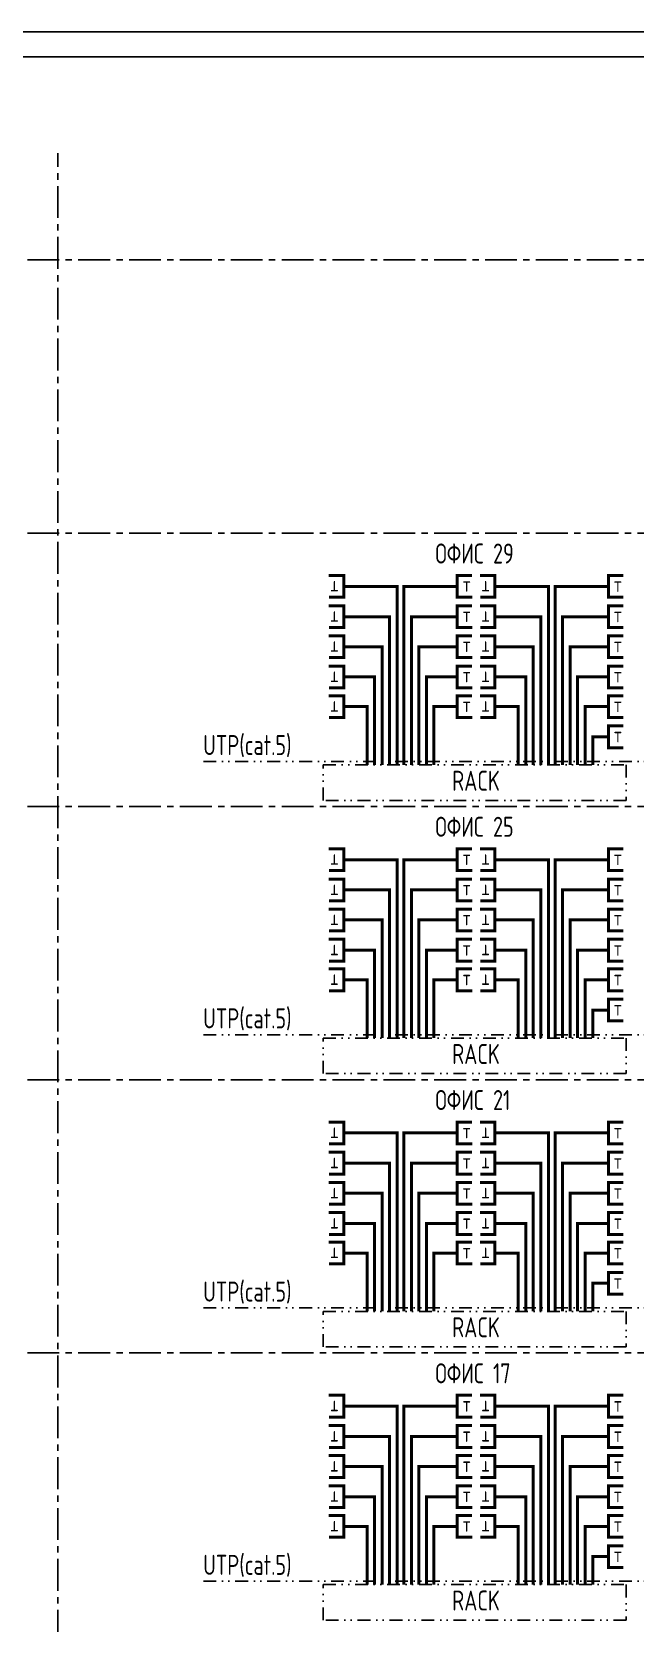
# Model space of a CAD drawing. Extents: x 25325 to 182345, y 3956 to 147305.
# Drawn here: x 44323 to 44926, y 12928 to 14518 of the extents above; entities that cross this region are included whole.
import ezdxf

# ---------------------------------------------------------------- set-up
doc = ezdxf.new("R2010")
doc.units = 0
doc.header["$MEASUREMENT"] = 0
doc.linetypes.add('CENTER', pattern=[50.8, 31.75, -6.35, 6.35, -6.35])
doc.linetypes.add('DIVIDE', pattern=[31.75, 12.7, -6.35, 0, -6.35, 0, -6.35])
doc.layers.get('0').update_dxf_attribs({"linetype": 'CONTINUOUS'})
for name, color, linetype in [('CAT6A UNDERGROUND PORTS ROUTING', 1, 'CONTINUOUS'), ('ELSH', 111, 'CONTINUOUS'), ('ELTEL', 52, 'DIVIDE')]:
    doc.layers.add(name, color=color, linetype=linetype)
doc.styles.get("Standard").update_dxf_attribs({"font": 'simplex.shx', "width": 0.7, "height": 10})
doc.styles.add('Tabla_100', font='simplex.shx', dxfattribs={"width": 0.7, "height": 20})

# ---------------------------------------------------------------- blocks, each defined once
blk = doc.blocks.new('A1_M100')
at = {"ltscale": 30}
blk.add_lwpolyline([(0, 5940), (8410, 5940), (8410, 0), (0, 0)], close=True, dxfattribs=at)
at = {"ltscale": 30, "const_width": 3}
blk.add_lwpolyline([(8360, 5890), (200, 5890), (200, 50), (8360, 50)], close=True, dxfattribs=at)

msp = doc.modelspace()

# ---------------------------------------------------------------- linework, layer by layer
at = {"layer": 'CAT6A UNDERGROUND PORTS ROUTING', "const_width": 3}
for points in [[(44620.06, 13974.86), (44634.99, 13974.86), (44634.99, 13953.1), (44620.3, 13953.1)], [(44763.4, 13953.1), (44748.47, 13953.1), (44748.47, 13974.86), (44763.16, 13974.86)], [(44771.11, 13974.86), (44786.05, 13974.86), (44786.05, 13953.1), (44771.35, 13953.1)], [(44914.45, 13953.1), (44899.52, 13953.1), (44899.52, 13974.86), (44914.21, 13974.86)], [(44634.99, 13963.98), (44639.41, 13963.98)], [(44748.47, 13963.98), (44744.06, 13963.98)], [(44786.05, 13963.98), (44790.46, 13963.98)], [(44899.52, 13963.98), (44895.11, 13963.98)], [(44620.06, 13944.61), (44634.99, 13944.61), (44634.99, 13922.84), (44620.3, 13922.84)], [(44763.4, 13922.84), (44748.47, 13922.84), (44748.47, 13944.61), (44763.16, 13944.61)], [(44771.11, 13944.61), (44786.05, 13944.61), (44786.05, 13922.84), (44771.35, 13922.84)], [(44914.45, 13922.84), (44899.52, 13922.84), (44899.52, 13944.61), (44914.21, 13944.61)], [(44634.99, 13933.73), (44639.41, 13933.73)], [(44748.47, 13933.73), (44744.06, 13933.73)], [(44786.05, 13933.73), (44790.46, 13933.73)], [(44899.52, 13933.73), (44895.11, 13933.73)], [(44620.06, 13914.61), (44634.99, 13914.61), (44634.99, 13892.84), (44620.3, 13892.84)], [(44763.4, 13892.84), (44748.47, 13892.84), (44748.47, 13914.61), (44763.16, 13914.61)], [(44771.11, 13914.61), (44786.05, 13914.61), (44786.05, 13892.84), (44771.35, 13892.84)], [(44914.45, 13892.84), (44899.52, 13892.84), (44899.52, 13914.61), (44914.21, 13914.61)], [(44634.99, 13903.73), (44639.41, 13903.73)], [(44748.47, 13903.73), (44744.06, 13903.73)], [(44786.05, 13903.73), (44790.46, 13903.73)], [(44899.52, 13903.73), (44895.11, 13903.73)], [(44620.06, 13884.41), (44634.99, 13884.41), (44634.99, 13862.64), (44620.3, 13862.64)], [(44763.4, 13862.64), (44748.47, 13862.64), (44748.47, 13884.41), (44763.16, 13884.41)], [(44771.11, 13884.41), (44786.05, 13884.41), (44786.05, 13862.64), (44771.35, 13862.64)], [(44914.45, 13862.64), (44899.52, 13862.64), (44899.52, 13884.41), (44914.21, 13884.41)], [(44634.99, 13873.52), (44639.41, 13873.52)], [(44748.47, 13873.52), (44744.06, 13873.52)], [(44786.05, 13873.52), (44790.46, 13873.52)], [(44899.52, 13873.52), (44895.11, 13873.52)], [(44620.06, 13854.81), (44634.99, 13854.81), (44634.99, 13833.05), (44620.3, 13833.05)], [(44763.4, 13833.05), (44748.47, 13833.05), (44748.47, 13854.81), (44763.16, 13854.81)], [(44771.11, 13854.81), (44786.05, 13854.81), (44786.05, 13833.05), (44771.35, 13833.05)], [(44914.45, 13833.05), (44899.52, 13833.05), (44899.52, 13854.81), (44914.21, 13854.81)], [(44634.99, 13843.93), (44639.41, 13843.93)], [(44748.47, 13843.93), (44744.06, 13843.93)], [(44786.05, 13843.93), (44790.46, 13843.93)], [(44899.52, 13843.93), (44895.11, 13843.93)], [(44914.45, 13802.84), (44899.52, 13802.84), (44899.52, 13824.61), (44914.21, 13824.61)], [(44899.52, 13813.73), (44895.11, 13813.73)], [(44620.06, 13701.86), (44634.99, 13701.86), (44634.99, 13680.1), (44620.3, 13680.1)], [(44634.99, 13690.98), (44639.41, 13690.98)], [(44748.47, 13690.98), (44744.06, 13690.98)], [(44763.4, 13680.1), (44748.47, 13680.1), (44748.47, 13701.86), (44763.16, 13701.86)], [(44771.11, 13701.86), (44786.05, 13701.86), (44786.05, 13680.1), (44771.35, 13680.1)], [(44786.05, 13690.98), (44790.46, 13690.98)], [(44899.52, 13690.98), (44895.11, 13690.98)], [(44914.45, 13680.1), (44899.52, 13680.1), (44899.52, 13701.86), (44914.21, 13701.86)], [(44620.06, 13671.61), (44634.99, 13671.61), (44634.99, 13649.84), (44620.3, 13649.84)], [(44763.4, 13649.84), (44748.47, 13649.84), (44748.47, 13671.61), (44763.16, 13671.61)], [(44771.11, 13671.61), (44786.05, 13671.61), (44786.05, 13649.84), (44771.35, 13649.84)], [(44914.45, 13649.84), (44899.52, 13649.84), (44899.52, 13671.61), (44914.21, 13671.61)], [(44634.99, 13660.73), (44639.41, 13660.73)], [(44748.47, 13660.73), (44744.06, 13660.73)], [(44786.05, 13660.73), (44790.46, 13660.73)], [(44899.52, 13660.73), (44895.11, 13660.73)], [(44620.06, 13641.61), (44634.99, 13641.61), (44634.99, 13619.84), (44620.3, 13619.84)], [(44763.4, 13619.84), (44748.47, 13619.84), (44748.47, 13641.61), (44763.16, 13641.61)], [(44771.11, 13641.61), (44786.05, 13641.61), (44786.05, 13619.84), (44771.35, 13619.84)], [(44914.45, 13619.84), (44899.52, 13619.84), (44899.52, 13641.61), (44914.21, 13641.61)], [(44634.99, 13630.73), (44639.41, 13630.73)], [(44748.47, 13630.73), (44744.06, 13630.73)], [(44786.05, 13630.73), (44790.46, 13630.73)], [(44899.52, 13630.73), (44895.11, 13630.73)], [(44620.06, 13611.41), (44634.99, 13611.41), (44634.99, 13589.64), (44620.3, 13589.64)], [(44763.4, 13589.64), (44748.47, 13589.64), (44748.47, 13611.41), (44763.16, 13611.41)], [(44771.11, 13611.41), (44786.05, 13611.41), (44786.05, 13589.64), (44771.35, 13589.64)], [(44914.45, 13589.64), (44899.52, 13589.64), (44899.52, 13611.41), (44914.21, 13611.41)], [(44634.99, 13600.52), (44639.41, 13600.52)], [(44748.47, 13600.52), (44744.06, 13600.52)], [(44786.05, 13600.52), (44790.46, 13600.52)], [(44899.52, 13600.52), (44895.11, 13600.52)], [(44620.06, 13581.81), (44634.99, 13581.81), (44634.99, 13560.05), (44620.3, 13560.05)], [(44763.4, 13560.05), (44748.47, 13560.05), (44748.47, 13581.81), (44763.16, 13581.81)], [(44771.11, 13581.81), (44786.05, 13581.81), (44786.05, 13560.05), (44771.35, 13560.05)], [(44914.45, 13560.05), (44899.52, 13560.05), (44899.52, 13581.81), (44914.21, 13581.81)], [(44634.99, 13570.93), (44639.41, 13570.93)], [(44748.47, 13570.93), (44744.06, 13570.93)], [(44786.05, 13570.93), (44790.46, 13570.93)], [(44899.52, 13570.93), (44895.11, 13570.93)], [(44914.45, 13529.84), (44899.52, 13529.84), (44899.52, 13551.61), (44914.21, 13551.61)], [(44899.52, 13540.73), (44895.11, 13540.73)], [(44620.06, 13428.86), (44634.99, 13428.86), (44634.99, 13407.1), (44620.3, 13407.1)], [(44634.99, 13417.98), (44639.41, 13417.98)], [(44748.47, 13417.98), (44744.06, 13417.98)], [(44763.4, 13407.1), (44748.47, 13407.1), (44748.47, 13428.86), (44763.16, 13428.86)], [(44771.11, 13428.86), (44786.05, 13428.86), (44786.05, 13407.1), (44771.35, 13407.1)], [(44786.05, 13417.98), (44790.46, 13417.98)], [(44899.52, 13417.98), (44895.11, 13417.98)], [(44914.45, 13407.1), (44899.52, 13407.1), (44899.52, 13428.86), (44914.21, 13428.86)], [(44620.06, 13398.61), (44634.99, 13398.61), (44634.99, 13376.84), (44620.3, 13376.84)], [(44634.99, 13387.73), (44639.41, 13387.73)], [(44748.47, 13387.73), (44744.06, 13387.73)], [(44763.4, 13376.84), (44748.47, 13376.84), (44748.47, 13398.61), (44763.16, 13398.61)], [(44771.11, 13398.61), (44786.05, 13398.61), (44786.05, 13376.84), (44771.35, 13376.84)], [(44786.05, 13387.73), (44790.46, 13387.73)], [(44899.52, 13387.73), (44895.11, 13387.73)], [(44914.45, 13376.84), (44899.52, 13376.84), (44899.52, 13398.61), (44914.21, 13398.61)], [(44620.06, 13368.61), (44634.99, 13368.61), (44634.99, 13346.84), (44620.3, 13346.84)], [(44634.99, 13357.73), (44639.41, 13357.73)], [(44748.47, 13357.73), (44744.06, 13357.73)], [(44763.4, 13346.84), (44748.47, 13346.84), (44748.47, 13368.61), (44763.16, 13368.61)], [(44771.11, 13368.61), (44786.05, 13368.61), (44786.05, 13346.84), (44771.35, 13346.84)], [(44786.05, 13357.73), (44790.46, 13357.73)], [(44899.52, 13357.73), (44895.11, 13357.73)], [(44914.45, 13346.84), (44899.52, 13346.84), (44899.52, 13368.61), (44914.21, 13368.61)], [(44620.06, 13338.41), (44634.99, 13338.41), (44634.99, 13316.64), (44620.3, 13316.64)], [(44763.4, 13316.64), (44748.47, 13316.64), (44748.47, 13338.41), (44763.16, 13338.41)], [(44771.11, 13338.41), (44786.05, 13338.41), (44786.05, 13316.64), (44771.35, 13316.64)], [(44914.45, 13316.64), (44899.52, 13316.64), (44899.52, 13338.41), (44914.21, 13338.41)], [(44634.99, 13327.52), (44639.41, 13327.52)], [(44748.47, 13327.52), (44744.06, 13327.52)], [(44786.05, 13327.52), (44790.46, 13327.52)], [(44899.52, 13327.52), (44895.11, 13327.52)], [(44620.06, 13308.81), (44634.99, 13308.81), (44634.99, 13287.05), (44620.3, 13287.05)], [(44763.4, 13287.05), (44748.47, 13287.05), (44748.47, 13308.81), (44763.16, 13308.81)], [(44771.11, 13308.81), (44786.05, 13308.81), (44786.05, 13287.05), (44771.35, 13287.05)], [(44914.45, 13287.05), (44899.52, 13287.05), (44899.52, 13308.81), (44914.21, 13308.81)], [(44634.99, 13297.93), (44639.41, 13297.93)], [(44748.47, 13297.93), (44744.06, 13297.93)], [(44786.05, 13297.93), (44790.46, 13297.93)], [(44899.52, 13297.93), (44895.11, 13297.93)], [(44914.45, 13256.84), (44899.52, 13256.84), (44899.52, 13278.61), (44914.21, 13278.61)], [(44899.52, 13267.73), (44895.11, 13267.73)], [(44620.06, 13155.86), (44634.99, 13155.86), (44634.99, 13134.1), (44620.3, 13134.1)], [(44763.4, 13134.1), (44748.47, 13134.1), (44748.47, 13155.86), (44763.16, 13155.86)], [(44771.11, 13155.86), (44786.05, 13155.86), (44786.05, 13134.1), (44771.35, 13134.1)], [(44914.45, 13134.1), (44899.52, 13134.1), (44899.52, 13155.86), (44914.21, 13155.86)], [(44634.99, 13144.98), (44639.41, 13144.98)], [(44748.47, 13144.98), (44744.06, 13144.98)], [(44786.05, 13144.98), (44790.46, 13144.98)], [(44899.52, 13144.98), (44895.11, 13144.98)], [(44620.06, 13125.61), (44634.99, 13125.61), (44634.99, 13103.84), (44620.3, 13103.84)], [(44634.99, 13114.73), (44639.41, 13114.73)], [(44748.47, 13114.73), (44744.06, 13114.73)], [(44763.4, 13103.84), (44748.47, 13103.84), (44748.47, 13125.61), (44763.16, 13125.61)], [(44771.11, 13125.61), (44786.05, 13125.61), (44786.05, 13103.84), (44771.35, 13103.84)], [(44786.05, 13114.73), (44790.46, 13114.73)], [(44899.52, 13114.73), (44895.11, 13114.73)], [(44914.45, 13103.84), (44899.52, 13103.84), (44899.52, 13125.61), (44914.21, 13125.61)], [(44620.06, 13095.61), (44634.99, 13095.61), (44634.99, 13073.84), (44620.3, 13073.84)], [(44634.99, 13084.73), (44639.41, 13084.73)], [(44748.47, 13084.73), (44744.06, 13084.73)], [(44763.4, 13073.84), (44748.47, 13073.84), (44748.47, 13095.61), (44763.16, 13095.61)], [(44771.11, 13095.61), (44786.05, 13095.61), (44786.05, 13073.84), (44771.35, 13073.84)], [(44786.05, 13084.73), (44790.46, 13084.73)], [(44899.52, 13084.73), (44895.11, 13084.73)], [(44914.45, 13073.84), (44899.52, 13073.84), (44899.52, 13095.61), (44914.21, 13095.61)], [(44620.06, 13065.41), (44634.99, 13065.41), (44634.99, 13043.64), (44620.3, 13043.64)], [(44634.99, 13054.52), (44639.41, 13054.52)], [(44748.47, 13054.52), (44744.06, 13054.52)], [(44763.4, 13043.64), (44748.47, 13043.64), (44748.47, 13065.41), (44763.16, 13065.41)], [(44771.11, 13065.41), (44786.05, 13065.41), (44786.05, 13043.64), (44771.35, 13043.64)], [(44786.05, 13054.52), (44790.46, 13054.52)], [(44899.52, 13054.52), (44895.11, 13054.52)], [(44914.45, 13043.64), (44899.52, 13043.64), (44899.52, 13065.41), (44914.21, 13065.41)], [(44620.06, 13035.81), (44634.99, 13035.81), (44634.99, 13014.05), (44620.3, 13014.05)], [(44763.4, 13014.05), (44748.47, 13014.05), (44748.47, 13035.81), (44763.16, 13035.81)], [(44771.11, 13035.81), (44786.05, 13035.81), (44786.05, 13014.05), (44771.35, 13014.05)], [(44914.45, 13014.05), (44899.52, 13014.05), (44899.52, 13035.81), (44914.21, 13035.81)], [(44634.99, 13024.93), (44639.41, 13024.93)], [(44748.47, 13024.93), (44744.06, 13024.93)], [(44786.05, 13024.93), (44790.46, 13024.93)], [(44899.52, 13024.93), (44895.11, 13024.93)], [(44914.45, 12983.84), (44899.52, 12983.84), (44899.52, 13005.61), (44914.21, 13005.61)], [(44899.52, 12994.73), (44895.11, 12994.73)]]:
    msp.add_lwpolyline(points, dxfattribs=at)
at = {"layer": 'ELSH', "linetype": 'CENTER'}
for p, q in [((44349.21, 11741.42), (44349.21, 14396.73)), ((42896.6, 14290.18), (45957.36, 14290.18)), ((42896.6, 14017.18), (45957.36, 14017.18)), ((42896.6, 13744.18), (45957.36, 13744.18)), ((42896.6, 13471.18), (45957.36, 13471.18)), ((42896.6, 13198.18), (45957.36, 13198.18))]:
    msp.add_line(p, q, dxfattribs=at)
at = {"layer": 'ELTEL'}
for p, q in [((44494.74, 13789.13), (45709.23, 13789.13)), ((44494.74, 13516.13), (45709.23, 13516.13)), ((44494.74, 13243.13), (45709.23, 13243.13)), ((44494.74, 12970.13), (45709.23, 12970.13))]:
    msp.add_line(p, q, dxfattribs=at)
at = {"layer": 'ELTEL', "const_width": 3}
for points in [[(44639.41, 13963.98), (44688.33, 13963.98), (44688.33, 13785.72)], [(44744.06, 13963.98), (44695.13, 13963.98), (44695.13, 13785.72)], [(44790.46, 13963.98), (44839.39, 13963.98), (44839.39, 13785.72)], [(44895.11, 13963.98), (44846.18, 13963.98), (44846.18, 13785.72)], [(44639.41, 13933.73), (44680.83, 13933.73), (44680.83, 13785.72)], [(44744.06, 13933.73), (44702.63, 13933.73), (44702.63, 13785.72)], [(44790.46, 13933.73), (44831.89, 13933.73), (44831.89, 13785.72)], [(44895.11, 13933.73), (44853.68, 13933.73), (44853.68, 13785.72)], [(44639.41, 13903.73), (44673.33, 13903.73), (44673.33, 13785.72)], [(44744.06, 13903.73), (44710.13, 13903.73), (44710.13, 13785.72)], [(44790.46, 13903.73), (44824.39, 13903.73), (44824.39, 13785.72)], [(44895.11, 13903.73), (44861.18, 13903.73), (44861.18, 13785.72)], [(44639.41, 13873.52), (44665.83, 13873.52), (44665.83, 13785.72)], [(44744.06, 13873.52), (44717.63, 13873.52), (44717.63, 13785.72)], [(44790.46, 13873.52), (44816.89, 13873.52), (44816.89, 13785.72)], [(44895.11, 13873.52), (44868.68, 13873.52), (44868.68, 13785.72)], [(44639.41, 13843.93), (44658.33, 13843.93), (44658.33, 13785.72)], [(44744.06, 13843.93), (44725.13, 13843.93), (44725.13, 13785.72)], [(44790.46, 13843.93), (44809.39, 13843.93), (44809.39, 13785.72)], [(44895.11, 13843.93), (44876.18, 13843.93), (44876.18, 13785.72)], [(44895.11, 13813.73), (44883.68, 13813.73), (44883.68, 13785.72)], [(44639.41, 13690.98), (44688.33, 13690.98), (44688.33, 13512.72)], [(44744.06, 13690.98), (44695.13, 13690.98), (44695.13, 13512.72)], [(44790.46, 13690.98), (44839.39, 13690.98), (44839.39, 13512.72)], [(44895.11, 13690.98), (44846.18, 13690.98), (44846.18, 13512.72)], [(44639.41, 13660.73), (44680.83, 13660.73), (44680.83, 13512.72)], [(44744.06, 13660.73), (44702.63, 13660.73), (44702.63, 13512.72)], [(44790.46, 13660.73), (44831.89, 13660.73), (44831.89, 13512.72)], [(44895.11, 13660.73), (44853.68, 13660.73), (44853.68, 13512.72)], [(44639.41, 13630.73), (44673.33, 13630.73), (44673.33, 13512.72)], [(44744.06, 13630.73), (44710.13, 13630.73), (44710.13, 13512.72)], [(44790.46, 13630.73), (44824.39, 13630.73), (44824.39, 13512.72)], [(44895.11, 13630.73), (44861.18, 13630.73), (44861.18, 13512.72)], [(44639.41, 13600.52), (44665.83, 13600.52), (44665.83, 13512.72)], [(44744.06, 13600.52), (44717.63, 13600.52), (44717.63, 13512.72)], [(44790.46, 13600.52), (44816.89, 13600.52), (44816.89, 13512.72)], [(44895.11, 13600.52), (44868.68, 13600.52), (44868.68, 13512.72)], [(44639.41, 13570.93), (44658.33, 13570.93), (44658.33, 13512.72)], [(44744.06, 13570.93), (44725.13, 13570.93), (44725.13, 13512.72)], [(44790.46, 13570.93), (44809.39, 13570.93), (44809.39, 13512.72)], [(44895.11, 13570.93), (44876.18, 13570.93), (44876.18, 13512.72)], [(44895.11, 13540.73), (44883.68, 13540.73), (44883.68, 13512.72)], [(44639.41, 13417.98), (44688.33, 13417.98), (44688.33, 13239.72)], [(44744.06, 13417.98), (44695.13, 13417.98), (44695.13, 13239.72)], [(44790.46, 13417.98), (44839.39, 13417.98), (44839.39, 13239.72)], [(44895.11, 13417.98), (44846.18, 13417.98), (44846.18, 13239.72)], [(44639.41, 13387.73), (44680.83, 13387.73), (44680.83, 13239.72)], [(44744.06, 13387.73), (44702.63, 13387.73), (44702.63, 13239.72)], [(44790.46, 13387.73), (44831.89, 13387.73), (44831.89, 13239.72)], [(44895.11, 13387.73), (44853.68, 13387.73), (44853.68, 13239.72)], [(44639.41, 13357.73), (44673.33, 13357.73), (44673.33, 13239.72)], [(44744.06, 13357.73), (44710.13, 13357.73), (44710.13, 13239.72)], [(44790.46, 13357.73), (44824.39, 13357.73), (44824.39, 13239.72)], [(44895.11, 13357.73), (44861.18, 13357.73), (44861.18, 13239.72)], [(44639.41, 13327.52), (44665.83, 13327.52), (44665.83, 13239.72)], [(44744.06, 13327.52), (44717.63, 13327.52), (44717.63, 13239.72)], [(44790.46, 13327.52), (44816.89, 13327.52), (44816.89, 13239.72)], [(44895.11, 13327.52), (44868.68, 13327.52), (44868.68, 13239.72)], [(44639.41, 13297.93), (44658.33, 13297.93), (44658.33, 13239.72)], [(44744.06, 13297.93), (44725.13, 13297.93), (44725.13, 13239.72)], [(44790.46, 13297.93), (44809.39, 13297.93), (44809.39, 13239.72)], [(44895.11, 13297.93), (44876.18, 13297.93), (44876.18, 13239.72)], [(44895.11, 13267.73), (44883.68, 13267.73), (44883.68, 13239.72)], [(44639.41, 13144.98), (44688.33, 13144.98), (44688.33, 12966.72)], [(44744.06, 13144.98), (44695.13, 13144.98), (44695.13, 12966.72)], [(44790.46, 13144.98), (44839.39, 13144.98), (44839.39, 12966.72)], [(44895.11, 13144.98), (44846.18, 13144.98), (44846.18, 12966.72)], [(44639.41, 13114.73), (44680.83, 13114.73), (44680.83, 12966.72)], [(44744.06, 13114.73), (44702.63, 13114.73), (44702.63, 12966.72)], [(44790.46, 13114.73), (44831.89, 13114.73), (44831.89, 12966.72)], [(44895.11, 13114.73), (44853.68, 13114.73), (44853.68, 12966.72)], [(44639.41, 13084.73), (44673.33, 13084.73), (44673.33, 12966.72)], [(44744.06, 13084.73), (44710.13, 13084.73), (44710.13, 12966.72)], [(44790.46, 13084.73), (44824.39, 13084.73), (44824.39, 12966.72)], [(44895.11, 13084.73), (44861.18, 13084.73), (44861.18, 12966.72)], [(44639.41, 13054.52), (44665.83, 13054.52), (44665.83, 12966.72)], [(44744.06, 13054.52), (44717.63, 13054.52), (44717.63, 12966.72)], [(44790.46, 13054.52), (44816.89, 13054.52), (44816.89, 12966.72)], [(44895.11, 13054.52), (44868.68, 13054.52), (44868.68, 12966.72)], [(44639.41, 13024.93), (44658.33, 13024.93), (44658.33, 12966.72)], [(44744.06, 13024.93), (44725.13, 13024.93), (44725.13, 12966.72)], [(44790.46, 13024.93), (44809.39, 13024.93), (44809.39, 12966.72)], [(44895.11, 13024.93), (44876.18, 13024.93), (44876.18, 12966.72)], [(44895.11, 12994.73), (44883.68, 12994.73), (44883.68, 12966.72)]]:
    msp.add_lwpolyline(points, dxfattribs=at)
at = {"layer": 'ELTEL'}
for points in [[(44614.44, 13785.72), (44917.19, 13785.72), (44917.19, 13750.25), (44614.44, 13750.25)], [(44614.44, 13512.72), (44917.19, 13512.72), (44917.19, 13477.25), (44614.44, 13477.25)], [(44614.44, 13239.72), (44917.19, 13239.72), (44917.19, 13204.25), (44614.44, 13204.25)], [(44614.44, 12966.72), (44917.19, 12966.72), (44917.19, 12931.25), (44614.44, 12931.25)]]:
    msp.add_lwpolyline(points, close=True, dxfattribs=at)

# ---------------------------------------------------------------- block references
at = {"layer": 'ELSH', "xscale": 0.5, "yscale": 0.5, "zscale": 0.5}
msp.add_blockref('A1_M100', (42689.24, 11548.03), dxfattribs=at)

# ---------------------------------------------------------------- texts
at = {"layer": 'CAT6A UNDERGROUND PORTS ROUTING', "char_height": 15, "attachment_point": 1, "rotation": 180}
for insert in [(44629.48, 13954.47), (44780.53, 13954.47), (44629.48, 13924.22), (44780.53, 13924.22), (44629.48, 13894.22), (44780.53, 13894.22), (44629.48, 13864.02), (44780.53, 13864.02), (44629.48, 13834.42), (44780.53, 13834.42), (44629.48, 13681.47), (44780.53, 13681.47), (44629.48, 13651.22), (44780.53, 13651.22), (44629.48, 13621.22), (44780.53, 13621.22), (44629.48, 13591.02), (44780.53, 13591.02), (44629.48, 13561.42), (44780.53, 13561.42), (44629.48, 13408.47), (44780.53, 13408.47), (44629.48, 13378.22), (44780.53, 13378.22), (44629.48, 13348.22), (44780.53, 13348.22), (44629.48, 13318.02), (44780.53, 13318.02), (44629.48, 13288.42), (44780.53, 13288.42), (44629.48, 13135.47), (44780.53, 13135.47), (44629.48, 13105.22), (44780.53, 13105.22), (44629.48, 13075.22), (44780.53, 13075.22), (44629.48, 13045.02), (44780.53, 13045.02), (44629.48, 13015.42), (44780.53, 13015.42)]:
    msp.add_mtext('т', dxfattribs=dict(at, insert=insert))
at = {"layer": 'CAT6A UNDERGROUND PORTS ROUTING', "char_height": 15, "attachment_point": 1}
for insert in [(44753.98, 13973.49), (44905.03, 13973.49), (44753.98, 13943.23), (44905.03, 13943.23), (44753.98, 13913.23), (44905.03, 13913.23), (44753.98, 13883.03), (44905.03, 13883.03), (44753.98, 13853.44), (44905.03, 13853.44), (44905.03, 13823.23), (44753.98, 13700.49), (44905.03, 13700.49), (44753.98, 13670.23), (44905.03, 13670.23), (44753.98, 13640.23), (44905.03, 13640.23), (44753.98, 13610.03), (44905.03, 13610.03), (44753.98, 13580.44), (44905.03, 13580.44), (44905.03, 13550.23), (44753.98, 13427.49), (44905.03, 13427.49), (44753.98, 13397.23), (44905.03, 13397.23), (44753.98, 13367.23), (44905.03, 13367.23), (44753.98, 13337.03), (44905.03, 13337.03), (44753.98, 13307.44), (44905.03, 13307.44), (44905.03, 13277.23), (44753.98, 13154.49), (44905.03, 13154.49), (44753.98, 13124.23), (44905.03, 13124.23), (44753.98, 13094.23), (44905.03, 13094.23), (44753.98, 13064.03), (44905.03, 13064.03), (44753.98, 13034.44), (44905.03, 13034.44), (44905.03, 13004.23)]:
    msp.add_mtext('т', dxfattribs=dict(at, insert=insert))
at = {"layer": 'ELTEL', "char_height": 20, "attachment_point": 1, "style": 'Tabla_100'}
for s, insert in [('{\\Fsimplex|c204;ОФИС 29}', (44726.54, 14006.83)), ('UTP(cat.5)', (44494.59, 13815.45)), ('RACK', (44743.29, 13779.84)), ('{\\Fsimplex|c204;ОФИС 25}', (44726.54, 13733.83)), ('UTP(cat.5)', (44494.59, 13542.45)), ('RACK', (44743.29, 13506.84)), ('{\\Fsimplex|c204;ОФИС 21}', (44726.54, 13460.83)), ('UTP(cat.5)', (44494.59, 13269.45)), ('RACK', (44743.29, 13233.84)), ('{\\Fsimplex|c204;ОФИС 17}', (44726.54, 13187.83)), ('UTP(cat.5)', (44494.59, 12996.45)), ('RACK', (44743.29, 12960.84))]:
    msp.add_mtext(s, dxfattribs=dict(at, insert=insert))

doc.saveas('drawing.dxf')
